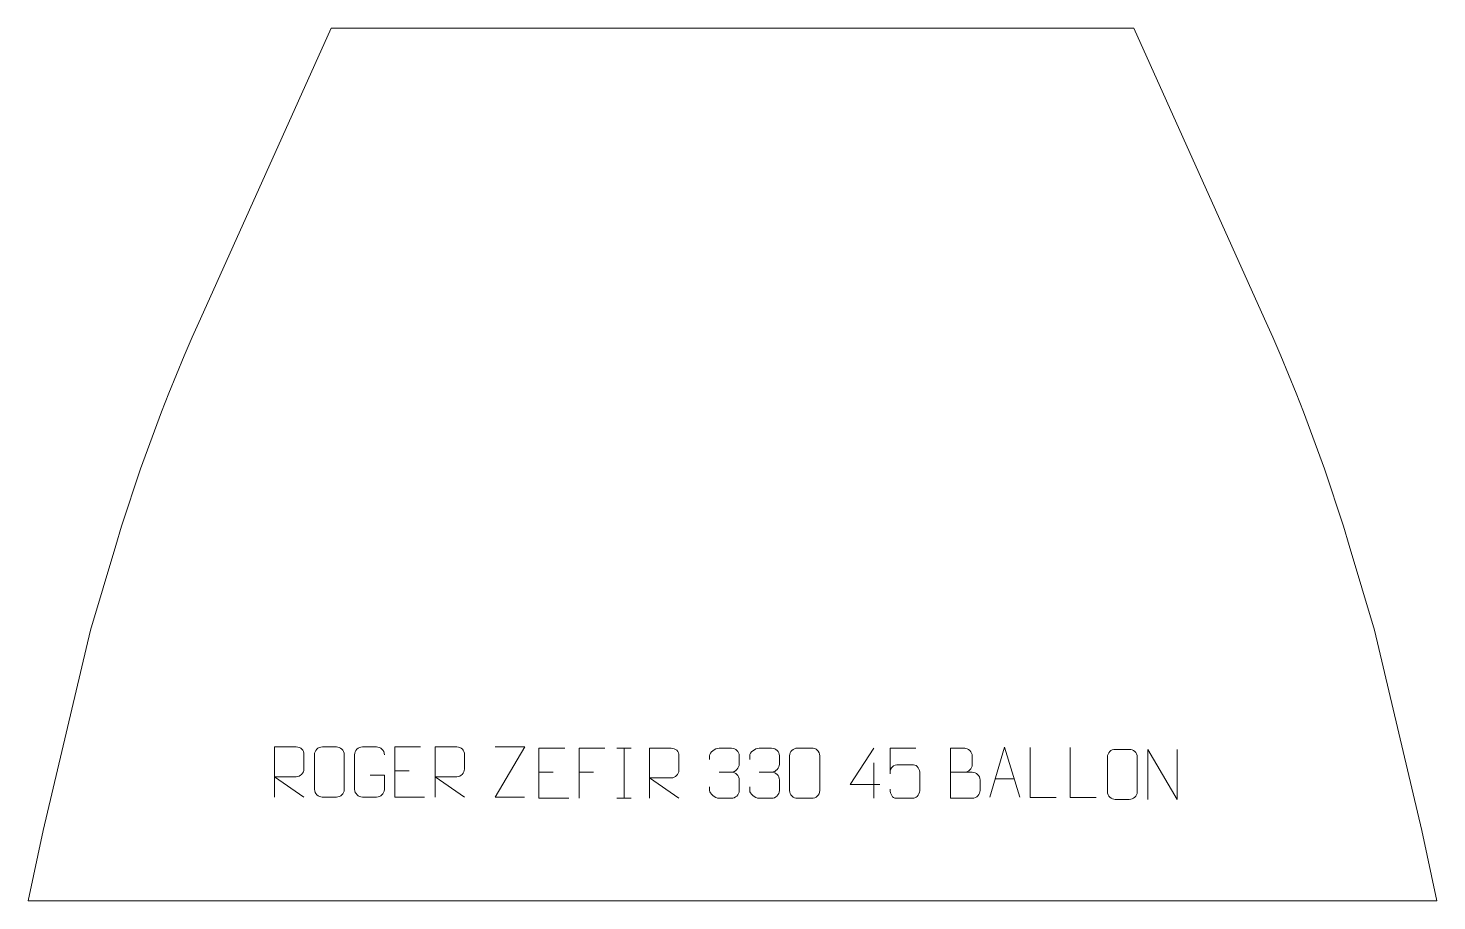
# Model space of a CAD drawing. Header units: millimetres. Extents: x -351 to 351, y 1002 to 1437.
import ezdxf

# ---------------------------------------------------------------- set-up
doc = ezdxf.new("R2010")
doc.units = ezdxf.units.MM
doc.header["$MEASUREMENT"] = 0
doc.layers.add('layer 1', color=7, linetype='Continuous')

msp = doc.modelspace()

# ---------------------------------------------------------------- linework, layer by layer
at = {"layer": 'layer 1', "color": 242, "lineweight": 9}
msp.add_open_spline([(-199.9976, 1437.4984), (-199.9976, 1437.4984), (200.0015, 1437.4984), (200.0015, 1437.4984), (200.0015, 1437.4984), (200.0015, 1437.4984), (265.1775, 1292.6628), (265.1775, 1292.6628), (265.1775, 1292.6628), (265.1775, 1292.6628), (269.259, 1283.4596), (269.259, 1283.4596), (269.259, 1283.4596), (269.259, 1283.4596), (273.2387, 1274.2105), (273.2387, 1274.2105), (273.2387, 1274.2105), (273.2387, 1274.2105), (277.1177, 1264.9215), (277.1177, 1264.9215), (277.1177, 1264.9215), (277.1177, 1264.9215), (280.8928, 1255.5897), (280.8928, 1255.5897), (280.8928, 1255.5897), (280.8928, 1255.5897), (284.5677, 1246.2159), (284.5677, 1246.2159), (284.5677, 1246.2159), (284.5677, 1246.2159), (288.1388, 1236.8036), (288.1388, 1236.8036), (288.1388, 1236.8036), (288.1388, 1236.8036), (291.6062, 1227.3525), (291.6062, 1227.3525), (291.6062, 1227.3525), (291.6062, 1227.3525), (294.9712, 1217.8645), (294.9712, 1217.8645), (294.9712, 1217.8645), (294.9712, 1217.8645), (298.2305, 1208.339), (298.2305, 1208.339), (298.2305, 1208.339), (298.2305, 1208.339), (301.3861, 1198.7806), (301.3861, 1198.7806), (301.3861, 1198.7806), (301.3861, 1198.7806), (304.4363, 1189.1868), (304.4363, 1189.1868), (304.4363, 1189.1868), (304.4363, 1189.1868), (307.3828, 1179.5596), (307.3828, 1179.5596), (307.3828, 1179.5596), (307.3828, 1179.5596), (320.0019, 1137.499), (320.0019, 1137.499), (320.0019, 1137.499), (320.0019, 1137.499), (343.5015, 1037.4993), (343.5015, 1037.4993), (343.5015, 1037.4993), (343.5015, 1037.4993), (351.0254, 1002.4996), (351.0254, 1002.4996), (351.0254, 1002.4996), (351.0254, 1002.4996), (-351.0235, 1002.4996), (-351.0235, 1002.4996), (-351.0235, 1002.4996), (-351.0235, 1002.4996), (-343.4976, 1037.4993), (-343.4976, 1037.4993), (-343.4976, 1037.4993), (-343.4976, 1037.4993), (-319.998, 1137.499), (-319.998, 1137.499), (-319.998, 1137.499), (-319.998, 1137.499), (-307.3809, 1179.5596), (-307.3809, 1179.5596), (-307.3809, 1179.5596), (-307.3809, 1179.5596), (-304.4344, 1189.1868), (-304.4344, 1189.1868), (-304.4344, 1189.1868), (-304.4344, 1189.1868), (-301.3847, 1198.7806), (-301.3847, 1198.7806), (-301.3847, 1198.7806), (-301.3847, 1198.7806), (-298.2286, 1208.339), (-298.2286, 1208.339), (-298.2286, 1208.339), (-298.2286, 1208.339), (-294.9693, 1217.8645), (-294.9693, 1217.8645), (-294.9693, 1217.8645), (-294.9693, 1217.8645), (-291.6043, 1227.3525), (-291.6043, 1227.3525), (-291.6043, 1227.3525), (-291.6043, 1227.3525), (-288.1369, 1236.8036), (-288.1369, 1236.8036), (-288.1369, 1236.8036), (-288.1369, 1236.8036), (-284.5643, 1246.2159), (-284.5643, 1246.2159), (-284.5643, 1246.2159), (-284.5643, 1246.2159), (-280.8909, 1255.5897), (-280.8909, 1255.5897), (-280.8909, 1255.5897), (-280.8909, 1255.5897), (-277.1138, 1264.9215), (-277.1138, 1264.9215), (-277.1138, 1264.9215), (-277.1138, 1264.9215), (-273.2368, 1274.2105), (-273.2368, 1274.2105), (-273.2368, 1274.2105), (-273.2368, 1274.2105), (-269.2556, 1283.4596), (-269.2556, 1283.4596), (-269.2556, 1283.4596), (-269.2556, 1283.4596), (-265.1761, 1292.6628), (-265.1761, 1292.6628), (-265.1761, 1292.6628), (-265.1761, 1292.6628), (-199.9976, 1437.4984), (-199.9976, 1437.4984)], degree=3, knots=[0, 0, 0, 0, 0.02857143, 0.02857143, 0.02857143, 0.02857143, 0.05714286, 0.05714286, 0.05714286, 0.05714286, 0.08571429, 0.08571429, 0.08571429, 0.08571429, 0.11428571, 0.11428571, 0.11428571, 0.11428571, 0.14285714, 0.14285714, 0.14285714, 0.14285714, 0.17142857, 0.17142857, 0.17142857, 0.17142857, 0.2, 0.2, 0.2, 0.2, 0.22857143, 0.22857143, 0.22857143, 0.22857143, 0.25714286, 0.25714286, 0.25714286, 0.25714286, 0.28571429, 0.28571429, 0.28571429, 0.28571429, 0.31428571, 0.31428571, 0.31428571, 0.31428571, 0.34285714, 0.34285714, 0.34285714, 0.34285714, 0.37142857, 0.37142857, 0.37142857, 0.37142857, 0.4, 0.4, 0.4, 0.4, 0.42857143, 0.42857143, 0.42857143, 0.42857143, 0.45714286, 0.45714286, 0.45714286, 0.45714286, 0.48571429, 0.48571429, 0.48571429, 0.48571429, 0.51428571, 0.51428571, 0.51428571, 0.51428571, 0.54285714, 0.54285714, 0.54285714, 0.54285714, 0.57142857, 0.57142857, 0.57142857, 0.57142857, 0.6, 0.6, 0.6, 0.6, 0.62857143, 0.62857143, 0.62857143, 0.62857143, 0.65714286, 0.65714286, 0.65714286, 0.65714286, 0.68571429, 0.68571429, 0.68571429, 0.68571429, 0.71428571, 0.71428571, 0.71428571, 0.71428571, 0.74285714, 0.74285714, 0.74285714, 0.74285714, 0.77142857, 0.77142857, 0.77142857, 0.77142857, 0.8, 0.8, 0.8, 0.8, 0.82857143, 0.82857143, 0.82857143, 0.82857143, 0.85714286, 0.85714286, 0.85714286, 0.85714286, 0.88571429, 0.88571429, 0.88571429, 0.88571429, 0.91428571, 0.91428571, 0.91428571, 0.91428571, 0.94285714, 0.94285714, 0.94285714, 0.94285714, 1, 1, 1, 1], dxfattribs=at)
at = {"layer": 'layer 1', "color": 250, "lineweight": 9}
for points, knots in [([(-228.2305, 1054.2375), (-228.2305, 1054.2375), (-228.2305, 1079.191), (-228.2305, 1079.191), (-228.2305, 1079.191), (-224.6357, 1079.191), (-221.0402, 1079.191), (-217.445, 1079.191), (-217.445, 1079.191), (-215.1197, 1079.1533), (-213.5624, 1077.6633), (-213.5665, 1075.2969), (-213.5665, 1075.2969), (-213.5669, 1073.2614), (-213.5669, 1070.202), (-213.5665, 1068.166), (-213.5665, 1068.166), (-213.573, 1066.2905), (-215.3853, 1064.3487), (-217.3948, 1064.3296), (-217.3948, 1064.3296), (-217.3948, 1064.3296), (-228.2305, 1064.3296), (-228.2305, 1064.3296), (-228.2305, 1064.3296), (-228.2305, 1064.3296), (-213.5758, 1054.2375), (-213.5758, 1054.2375)], [0, 0, 0, 0, 0.125, 0.125, 0.125, 0.125, 0.25, 0.25, 0.25, 0.25, 0.375, 0.375, 0.375, 0.375, 0.5, 0.5, 0.5, 0.5, 0.625, 0.625, 0.625, 0.625, 0.75, 0.75, 0.75, 0.75, 1, 1, 1, 1]), ([(-204.4181, 1079.1907), (-202.0924, 1079.1907), (-199.7663, 1079.1907), (-197.4402, 1079.1907), (-197.4402, 1079.1907), (-195.4936, 1079.2263), (-193.5022, 1077.7347), (-193.4755, 1075.2971), (-193.4755, 1075.2971), (-193.4759, 1069.5502), (-193.4759, 1063.8029), (-193.4755, 1058.0552), (-193.4755, 1058.0552), (-193.6153, 1055.7318), (-195.2925, 1054.2522), (-197.4402, 1054.2414), (-197.4402, 1054.2414), (-199.7721, 1054.2418), (-202.104, 1054.2418), (-204.4355, 1054.2414), (-204.4355, 1054.2414), (-206.3605, 1054.136), (-208.3326, 1056.0205), (-208.3214, 1058.0378), (-208.3214, 1058.0378), (-208.3211, 1063.8079), (-208.3211, 1069.5776), (-208.3214, 1075.3469), (-208.3214, 1075.3469), (-208.3172, 1077.485), (-206.5705, 1079.2042), (-204.4181, 1079.1907)], [0, 0, 0, 0, 0.11111111, 0.11111111, 0.11111111, 0.11111111, 0.22222222, 0.22222222, 0.22222222, 0.22222222, 0.33333333, 0.33333333, 0.33333333, 0.33333333, 0.44444444, 0.44444444, 0.44444444, 0.44444444, 0.55555556, 0.55555556, 0.55555556, 0.55555556, 0.66666667, 0.66666667, 0.66666667, 0.66666667, 0.77777778, 0.77777778, 0.77777778, 0.77777778, 1, 1, 1, 1]), ([(-180.6436, 1065.2232), (-180.6436, 1065.2232), (-173.4755, 1065.2232), (-173.4755, 1065.2232), (-173.4755, 1065.2232), (-173.4755, 1065.2232), (-173.4755, 1058.0551), (-173.4755, 1058.0551), (-173.4755, 1058.0551), (-173.6152, 1055.7317), (-175.2924, 1054.2521), (-177.4402, 1054.2413), (-177.4402, 1054.2413), (-179.772, 1054.2417), (-182.104, 1054.2417), (-184.4355, 1054.2413), (-184.4355, 1054.2413), (-186.3604, 1054.1359), (-188.3326, 1056.0204), (-188.3214, 1058.0377), (-188.3214, 1058.0377), (-188.321, 1063.8078), (-188.321, 1069.5775), (-188.3214, 1075.3468), (-188.3214, 1075.3468), (-188.3172, 1077.4849), (-186.5704, 1079.2041), (-184.4181, 1079.1907), (-184.4181, 1079.1907), (-182.0924, 1079.1907), (-179.7663, 1079.1907), (-177.4402, 1079.1907), (-177.4402, 1079.1907), (-175.4935, 1079.2261), (-173.5021, 1077.7346), (-173.4755, 1075.2969)], [0, 0, 0, 0, 0.1, 0.1, 0.1, 0.1, 0.2, 0.2, 0.2, 0.2, 0.3, 0.3, 0.3, 0.3, 0.4, 0.4, 0.4, 0.4, 0.5, 0.5, 0.5, 0.5, 0.6, 0.6, 0.6, 0.6, 0.7, 0.7, 0.7, 0.7, 0.8, 0.8, 0.8, 0.8, 1, 1, 1, 1]), ([(-155.4575, 1079.191), (-155.4575, 1079.191), (-168.3314, 1079.191), (-168.3314, 1079.191), (-168.3314, 1079.191), (-168.3314, 1079.191), (-168.3314, 1054.2374), (-168.3314, 1054.2374), (-168.3314, 1054.2374), (-168.3314, 1054.2374), (-153.4656, 1054.2374), (-153.4656, 1054.2374)], [0, 0, 0, 0, 0.25, 0.25, 0.25, 0.25, 0.5, 0.5, 0.5, 0.5, 1, 1, 1, 1]), ([(-148.2305, 1054.2375), (-148.2305, 1054.2375), (-148.2305, 1079.191), (-148.2305, 1079.191), (-148.2305, 1079.191), (-144.6357, 1079.191), (-141.0402, 1079.191), (-137.445, 1079.191), (-137.445, 1079.191), (-135.1197, 1079.1533), (-133.5624, 1077.6633), (-133.5665, 1075.2969), (-133.5665, 1075.2969), (-133.5669, 1073.2614), (-133.5669, 1070.202), (-133.5665, 1068.166), (-133.5665, 1068.166), (-133.573, 1066.2905), (-135.3853, 1064.3487), (-137.3948, 1064.3296), (-137.3948, 1064.3296), (-137.3948, 1064.3296), (-148.2305, 1064.3296), (-148.2305, 1064.3296), (-148.2305, 1064.3296), (-148.2305, 1064.3296), (-133.5758, 1054.2375), (-133.5758, 1054.2375)], [0, 0, 0, 0, 0.125, 0.125, 0.125, 0.125, 0.25, 0.25, 0.25, 0.25, 0.375, 0.375, 0.375, 0.375, 0.5, 0.5, 0.5, 0.5, 0.625, 0.625, 0.625, 0.625, 0.75, 0.75, 0.75, 0.75, 1, 1, 1, 1]), ([(-103.601, 1054.2355), (-103.601, 1054.2355), (-118.22, 1054.2355), (-118.22, 1054.2355), (-118.22, 1054.2355), (-118.22, 1054.2355), (-103.5767, 1079.1929), (-103.5767, 1079.1929), (-103.5767, 1079.1929), (-103.5767, 1079.1929), (-118.22, 1079.1929), (-118.22, 1079.1929)], [0, 0, 0, 0, 0.25, 0.25, 0.25, 0.25, 0.5, 0.5, 0.5, 0.5, 1, 1, 1, 1]), ([(-83.6085, 1078.5939), (-83.6085, 1078.5939), (-96.4824, 1078.5939), (-96.4824, 1078.5939), (-96.4824, 1078.5939), (-96.4824, 1078.5939), (-96.4824, 1053.6403), (-96.4824, 1053.6403), (-96.4824, 1053.6403), (-96.4824, 1053.6403), (-81.6166, 1053.6403), (-81.6166, 1053.6403)], [0, 0, 0, 0, 0.25, 0.25, 0.25, 0.25, 0.5, 0.5, 0.5, 0.5, 1, 1, 1, 1]), ([(-63.6084, 1078.5939), (-63.6084, 1078.5939), (-76.4824, 1078.5939), (-76.4824, 1078.5939), (-76.4824, 1078.5939), (-76.4824, 1078.5939), (-76.4824, 1053.6403), (-76.4824, 1053.6403)], [0, 0, 0, 0, 0.33333333, 0.33333333, 0.33333333, 0.33333333, 1, 1, 1, 1]), ([(-41.3774, 1053.6404), (-41.3774, 1053.6404), (-41.3774, 1078.5939), (-41.3774, 1078.5939), (-41.3774, 1078.5939), (-37.7826, 1078.5939), (-34.1871, 1078.5939), (-30.5919, 1078.5939), (-30.5919, 1078.5939), (-28.2666, 1078.5562), (-26.7093, 1077.0662), (-26.7134, 1074.6998), (-26.7134, 1074.6998), (-26.7138, 1072.6643), (-26.7138, 1069.6049), (-26.7134, 1067.5689), (-26.7134, 1067.5689), (-26.7199, 1065.6934), (-28.5322, 1063.7516), (-30.5417, 1063.7325), (-30.5417, 1063.7325), (-30.5417, 1063.7325), (-41.3774, 1063.7325), (-41.3774, 1063.7325), (-41.3774, 1063.7325), (-41.3774, 1063.7325), (-26.7227, 1053.6404), (-26.7227, 1053.6404)], [0, 0, 0, 0, 0.125, 0.125, 0.125, 0.125, 0.25, 0.25, 0.25, 0.25, 0.375, 0.375, 0.375, 0.375, 0.5, 0.5, 0.5, 0.5, 0.625, 0.625, 0.625, 0.625, 0.75, 0.75, 0.75, 0.75, 1, 1, 1, 1]), ([(-11.3926, 1072.8992), (-11.3926, 1072.8992), (-11.3926, 1074.7564), (-11.3926, 1074.7564), (-11.3926, 1074.7564), (-11.4069, 1076.4983), (-8.7424, 1078.6164), (-6.6833, 1078.5937), (-6.6833, 1078.5937), (-4.6192, 1078.5937), (-2.5552, 1078.5937), (-0.4915, 1078.5937), (-0.4915, 1078.5937), (1.703, 1078.6025), (3.3013, 1076.7557), (3.3457, 1074.8436), (3.3457, 1074.8436), (3.3453, 1073.4085), (3.3453, 1071.9734), (3.3457, 1070.5379), (3.3457, 1070.5379), (3.2971, 1068.8844), (1.6945, 1066.6544), (-0.5038, 1066.6644), (-0.5038, 1066.6644), (1.6999, 1066.6532), (3.3079, 1064.85), (3.3619, 1062.7905), (3.3619, 1062.7905), (3.3615, 1061.0058), (3.3615, 1059.2211), (3.3619, 1057.436), (3.3619, 1057.436), (3.372, 1055.3746), (1.3171, 1053.6115), (-0.5038, 1053.6196), (-0.5038, 1053.6196), (-2.5691, 1053.6199), (-4.6343, 1053.6199), (-6.6999, 1053.6196), (-6.6999, 1053.6196), (-8.8685, 1053.6311), (-11.3995, 1056.0313), (-11.4181, 1057.4931), (-11.4181, 1057.4931), (-11.4181, 1057.4931), (-11.4181, 1059.4017), (-11.4181, 1059.4017)], [0, 0, 0, 0, 0.07692308, 0.07692308, 0.07692308, 0.07692308, 0.15384615, 0.15384615, 0.15384615, 0.15384615, 0.23076923, 0.23076923, 0.23076923, 0.23076923, 0.30769231, 0.30769231, 0.30769231, 0.30769231, 0.38461538, 0.38461538, 0.38461538, 0.38461538, 0.46153846, 0.46153846, 0.46153846, 0.46153846, 0.53846154, 0.53846154, 0.53846154, 0.53846154, 0.61538462, 0.61538462, 0.61538462, 0.61538462, 0.69230769, 0.69230769, 0.69230769, 0.69230769, 0.76923077, 0.76923077, 0.76923077, 0.76923077, 0.84615385, 0.84615385, 0.84615385, 0.84615385, 1, 1, 1, 1]), ([(8.6074, 1072.8992), (8.6074, 1072.8992), (8.6074, 1074.7564), (8.6074, 1074.7564), (8.6074, 1074.7564), (8.5931, 1076.4983), (11.2576, 1078.6164), (13.3167, 1078.5937), (13.3167, 1078.5937), (15.3808, 1078.5937), (17.4448, 1078.5937), (19.5085, 1078.5937), (19.5085, 1078.5937), (21.703, 1078.6025), (23.3013, 1076.7557), (23.3457, 1074.8436), (23.3457, 1074.8436), (23.3453, 1073.4085), (23.3453, 1071.9734), (23.3457, 1070.5379), (23.3457, 1070.5379), (23.2971, 1068.8844), (21.6945, 1066.6544), (19.4962, 1066.6644), (19.4962, 1066.6644), (21.6999, 1066.6532), (23.3079, 1064.85), (23.3619, 1062.7905), (23.3619, 1062.7905), (23.3615, 1061.0058), (23.3615, 1059.2211), (23.3619, 1057.436), (23.3619, 1057.436), (23.372, 1055.3746), (21.3171, 1053.6115), (19.4962, 1053.6196), (19.4962, 1053.6196), (17.4309, 1053.6199), (15.3657, 1053.6199), (13.3001, 1053.6196), (13.3001, 1053.6196), (11.1315, 1053.6311), (8.6005, 1056.0313), (8.5819, 1057.4931), (8.5819, 1057.4931), (8.5819, 1057.4931), (8.5819, 1059.4017), (8.5819, 1059.4017)], [0, 0, 0, 0, 0.07692308, 0.07692308, 0.07692308, 0.07692308, 0.15384615, 0.15384615, 0.15384615, 0.15384615, 0.23076923, 0.23076923, 0.23076923, 0.23076923, 0.30769231, 0.30769231, 0.30769231, 0.30769231, 0.38461538, 0.38461538, 0.38461538, 0.38461538, 0.46153846, 0.46153846, 0.46153846, 0.46153846, 0.53846154, 0.53846154, 0.53846154, 0.53846154, 0.61538462, 0.61538462, 0.61538462, 0.61538462, 0.69230769, 0.69230769, 0.69230769, 0.69230769, 0.76923077, 0.76923077, 0.76923077, 0.76923077, 0.84615385, 0.84615385, 0.84615385, 0.84615385, 1, 1, 1, 1]), ([(32.3912, 1078.606), (34.7573, 1078.606), (37.1238, 1078.606), (39.4903, 1078.606), (39.4903, 1078.606), (41.4708, 1078.6416), (43.4968, 1077.1473), (43.5239, 1074.7052), (43.5239, 1074.7052), (43.5235, 1068.9478), (43.5235, 1063.19), (43.5239, 1057.4318), (43.5239, 1057.4318), (43.3818, 1055.1042), (41.6754, 1053.6219), (39.4903, 1053.6111), (39.4903, 1053.6111), (37.1179, 1053.6115), (34.7455, 1053.6115), (32.3735, 1053.6111), (32.3735, 1053.6111), (30.415, 1053.5055), (28.4086, 1055.3934), (28.42, 1057.4144), (28.42, 1057.4144), (28.4204, 1063.195), (28.4204, 1068.9753), (28.42, 1074.7551), (28.42, 1074.7551), (28.4243, 1076.8971), (30.2014, 1078.6196), (32.3912, 1078.606)], [0, 0, 0, 0, 0.11111111, 0.11111111, 0.11111111, 0.11111111, 0.22222222, 0.22222222, 0.22222222, 0.22222222, 0.33333333, 0.33333333, 0.33333333, 0.33333333, 0.44444444, 0.44444444, 0.44444444, 0.44444444, 0.55555556, 0.55555556, 0.55555556, 0.55555556, 0.66666667, 0.66666667, 0.66666667, 0.66666667, 0.77777778, 0.77777778, 0.77777778, 0.77777778, 1, 1, 1, 1]), ([(73.3827, 1060.5233), (73.3827, 1060.5233), (58.561, 1060.5233), (58.561, 1060.5233), (58.561, 1060.5233), (58.561, 1060.5233), (70.4386, 1078.5938), (70.4386, 1078.5938)], [0, 0, 0, 0, 0.33333333, 0.33333333, 0.33333333, 0.33333333, 1, 1, 1, 1]), ([(91.3659, 1078.5615), (91.3659, 1078.5615), (78.5142, 1078.5615), (78.5142, 1078.5615), (78.5142, 1078.5615), (78.5145, 1074.3309), (78.5145, 1070.1), (78.5142, 1065.8688), (78.5142, 1065.8688), (78.5139, 1069.1789), (80.1449, 1070.2507), (82.9569, 1070.3112), (82.9569, 1070.3112), (85.3965, 1070.3115), (87.836, 1070.3115), (90.2752, 1070.3112), (90.2752, 1070.3112), (91.925, 1070.318), (93.3999, 1067.9375), (93.4284, 1065.8688), (93.4284, 1065.8688), (93.4281, 1063.2815), (93.4281, 1060.6939), (93.4284, 1058.1062), (93.4284, 1058.1062), (93.4746, 1056.1468), (91.9752, 1053.7105), (90.3493, 1053.652), (90.3493, 1053.652), (88.3928, 1053.6523), (83.4978, 1053.6523), (81.5408, 1053.652), (81.5408, 1053.652), (79.6953, 1053.6432), (78.5882, 1055.608), (78.5674, 1058.1591)], [0, 0, 0, 0, 0.1, 0.1, 0.1, 0.1, 0.2, 0.2, 0.2, 0.2, 0.3, 0.3, 0.3, 0.3, 0.4, 0.4, 0.4, 0.4, 0.5, 0.5, 0.5, 0.5, 0.6, 0.6, 0.6, 0.6, 0.7, 0.7, 0.7, 0.7, 0.8, 0.8, 0.8, 0.8, 1, 1, 1, 1]), ([(108.5897, 1066.5947), (112.2283, 1066.5951), (115.8154, 1066.5951), (119.4548, 1066.5947), (119.4548, 1066.5947), (121.4302, 1066.5774), (123.3538, 1064.8413), (123.3538, 1062.7917), (123.3538, 1062.7917), (123.3534, 1061.6631), (123.3534, 1058.6137), (123.3538, 1057.4848), (123.3538, 1057.4848), (123.3714, 1055.6269), (121.8293, 1053.613), (119.5078, 1053.6299), (119.5078, 1053.6299), (115.868, 1053.6303), (112.2286, 1053.6303), (108.5897, 1053.6299), (108.5897, 1053.6299), (108.5897, 1061.9482), (108.5897, 1070.266), (108.5897, 1078.5835), (108.5897, 1078.5835), (110.9634, 1078.5835), (113.3375, 1078.5835), (115.7117, 1078.5835), (115.7117, 1078.5835), (117.3925, 1078.6011), (119.4893, 1076.6906), (119.507, 1074.7282), (119.507, 1074.7282), (119.5066, 1072.6621), (119.5066, 1072.5161), (119.507, 1070.4496), (119.507, 1070.4496), (119.5243, 1068.3835), (117.6698, 1066.5774), (115.6598, 1066.5947)], [0, 0, 0, 0, 0.09090909, 0.09090909, 0.09090909, 0.09090909, 0.18181818, 0.18181818, 0.18181818, 0.18181818, 0.27272727, 0.27272727, 0.27272727, 0.27272727, 0.36363636, 0.36363636, 0.36363636, 0.36363636, 0.45454545, 0.45454545, 0.45454545, 0.45454545, 0.54545455, 0.54545455, 0.54545455, 0.54545455, 0.63636364, 0.63636364, 0.63636364, 0.63636364, 0.72727273, 0.72727273, 0.72727273, 0.72727273, 0.81818182, 0.81818182, 0.81818182, 0.81818182, 1, 1, 1, 1]), ([(128.1894, 1054.118), (128.1894, 1054.118), (135.5604, 1079.0715), (135.5604, 1079.0715), (135.5604, 1079.0715), (135.5604, 1079.0715), (143.1303, 1054.118), (143.1303, 1054.118)], [0, 0, 0, 0, 0.33333333, 0.33333333, 0.33333333, 0.33333333, 1, 1, 1, 1]), ([(161.2401, 1054.0109), (161.2401, 1054.0109), (148.291, 1054.0109), (148.291, 1054.0109), (148.291, 1054.0109), (148.291, 1054.0109), (148.291, 1078.9645), (148.291, 1078.9645)], [0, 0, 0, 0, 0.33333333, 0.33333333, 0.33333333, 0.33333333, 1, 1, 1, 1]), ([(181.2401, 1054.0109), (181.2401, 1054.0109), (168.291, 1054.0109), (168.291, 1054.0109), (168.291, 1054.0109), (168.291, 1054.0109), (168.291, 1078.9645), (168.291, 1078.9645)], [0, 0, 0, 0, 0.33333333, 0.33333333, 0.33333333, 0.33333333, 1, 1, 1, 1]), ([(190.7833, 1078.0063), (193.109, 1078.0063), (195.4351, 1078.0063), (197.7612, 1078.0063), (197.7612, 1078.0063), (199.7078, 1078.0419), (201.6992, 1076.5503), (201.7259, 1074.1127), (201.7259, 1074.1127), (201.7255, 1068.3658), (201.7255, 1062.6185), (201.7259, 1056.8708), (201.7259, 1056.8708), (201.5861, 1054.5474), (199.9089, 1053.0678), (197.7612, 1053.057), (197.7612, 1053.057), (195.4293, 1053.0574), (193.0974, 1053.0574), (190.7659, 1053.057), (190.7659, 1053.057), (188.8409, 1052.9516), (186.8688, 1054.8361), (186.88, 1056.8534), (186.88, 1056.8534), (186.8803, 1062.6235), (186.8803, 1068.3932), (186.88, 1074.1625), (186.88, 1074.1625), (186.8842, 1076.3006), (188.6309, 1078.0198), (190.7833, 1078.0063)], [0, 0, 0, 0, 0.11111111, 0.11111111, 0.11111111, 0.11111111, 0.22222222, 0.22222222, 0.22222222, 0.22222222, 0.33333333, 0.33333333, 0.33333333, 0.33333333, 0.44444444, 0.44444444, 0.44444444, 0.44444444, 0.55555556, 0.55555556, 0.55555556, 0.55555556, 0.66666667, 0.66666667, 0.66666667, 0.66666667, 0.77777778, 0.77777778, 0.77777778, 0.77777778, 1, 1, 1, 1]), ([(206.9755, 1053.0531), (206.9755, 1053.0531), (206.9755, 1078.0066), (206.9755, 1078.0066), (206.9755, 1078.0066), (206.9755, 1078.0066), (221.6303, 1053.0531), (221.6303, 1053.0531), (221.6303, 1053.0531), (221.6303, 1053.0531), (221.6303, 1078.0066), (221.6303, 1078.0066)], [0, 0, 0, 0, 0.25, 0.25, 0.25, 0.25, 0.5, 0.5, 0.5, 0.5, 1, 1, 1, 1])]:
    msp.add_open_spline(points, degree=3, knots=knots, dxfattribs=at)
for points in [[(-57.6295, 1078.5939), (-57.6295, 1078.5939), (-50.4614, 1078.5939), (-50.4614, 1078.5939)], [(-54.0455, 1078.5939), (-54.0455, 1078.5939), (-54.0455, 1053.6404), (-54.0455, 1053.6404)], [(-168.3314, 1067.3113), (-168.3314, 1067.3113), (-161.1633, 1067.3113), (-161.1633, 1067.3113)], [(70.4386, 1071.2844), (70.4386, 1071.2844), (70.4386, 1053.6197), (70.4386, 1053.6197)], [(-96.4824, 1066.7142), (-96.4824, 1066.7142), (-89.3143, 1066.7142), (-89.3143, 1066.7142)], [(-76.4824, 1066.7142), (-76.4824, 1066.7142), (-69.3143, 1066.7142), (-69.3143, 1066.7142)], [(-6.6829, 1066.654), (-6.6829, 1066.654), (-0.4865, 1066.654), (-0.4865, 1066.654)], [(13.3171, 1066.654), (13.3171, 1066.654), (19.5135, 1066.654), (19.5135, 1066.654)], [(130.912, 1063.3674), (130.912, 1063.3674), (140.4077, 1063.3674), (140.4077, 1063.3674)], [(-57.6295, 1053.6404), (-57.6295, 1053.6404), (-50.4614, 1053.6404), (-50.4614, 1053.6404)]]:
    msp.add_open_spline(points, degree=3, dxfattribs=at)

doc.saveas('drawing.dxf')
